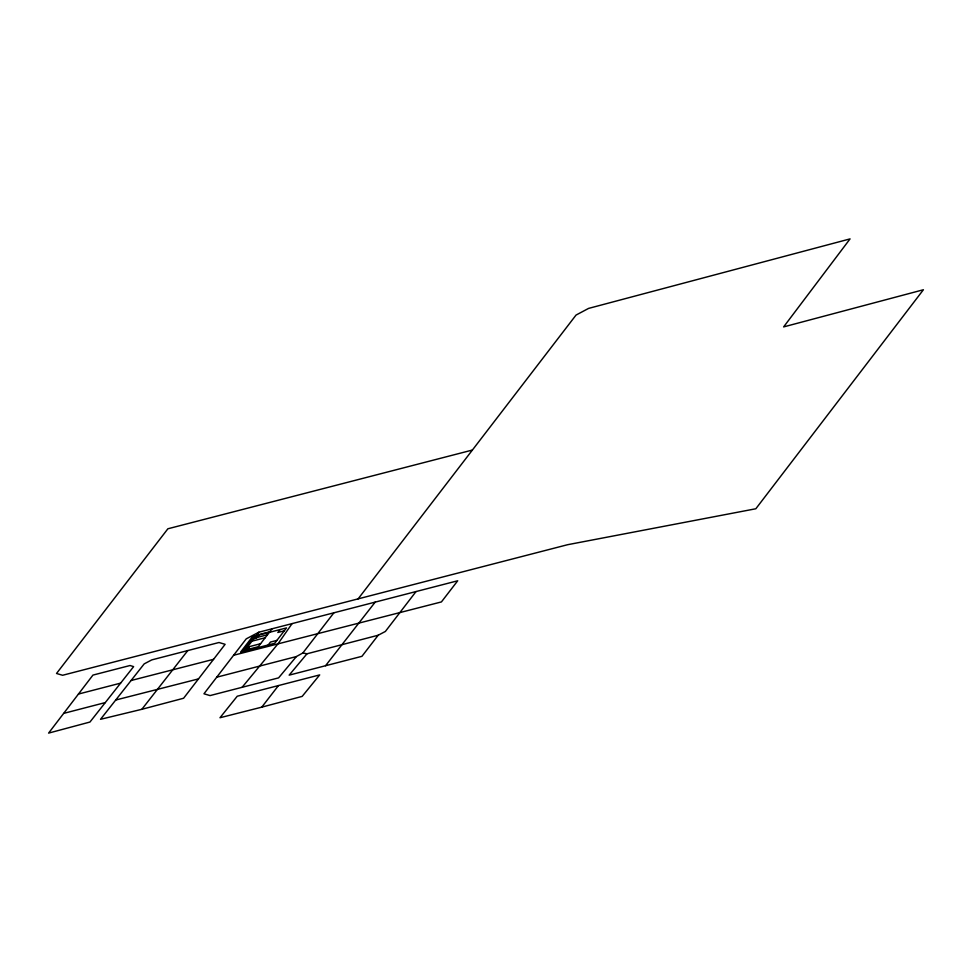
<?xml version="1.0" encoding="UTF-8"?>
<svg xmlns="http://www.w3.org/2000/svg" width="972" height="972" viewBox="0 0 972 972"><rect width="100%" height="100%" fill="white"/><g stroke="black" fill="none" stroke-linecap="round" stroke-linejoin="round"><path stroke-width="1.46" d="M292.086 623.611L278.028 643.78L242.101 687.313M416.028 591.559L385.374 631.46L378.181 635.238L306.97 653.804L302.863 652.965L296.375 656.562L216.72 677.205M333.894 612.797L302.863 652.965M63.666 713.387L48.6 733.107L89.959 722.038L133.626 666.622L130.017 665.516L92.948 675.09L63.666 713.387L105.28 702.586M358.121 598.874L576.032 315.074L588.582 308.403L850.063 238.893L783.626 326.908L923.4 289.753L755.839 508.757L567.612 544.709L62.609 675.273L56.522 673.475L167.889 528.78L472.076 450.133M242.405 651.653L254.263 636.247M233.596 655.262L441.422 601.923L457.703 580.782L258.868 632.201L245.041 650.147L258.26 646.72L272.087 628.787M247.058 650.45L249.306 647.534L244.652 648.737M258.916 635.044L256.669 637.96L252.015 639.163M268.211 644.983L270.447 642.067L276.911 640.402M280.07 629.577L277.822 632.493L284.286 630.828M378.181 635.238L361.936 656.319L289.158 675.139L306.97 653.804M261.76 707.154L302.171 696.389L319.691 674.908L237.229 696.231L219.988 717.737L261.76 707.154L278.454 685.576M375.18 602.13L325.535 665.735M187.79 650.572L141.839 709.305L100.529 719.304L144.196 663.876L151.766 659.891L219.004 642.504L225.115 644.314L183.599 698.248L141.839 709.305M296.375 656.562L278.587 677.873L210.049 695.588L203.962 693.789L246.244 638.847L258.868 632.201M256.559 635.19L269.779 631.776M254.263 638.179L267.482 634.765M251.955 641.168L265.174 637.754M247.35 647.158L260.569 643.731M78.453 694.057L120.601 683.134M131.111 680.497L213.561 659.32M115.729 700.022L198.482 678.906M252.453 636.721L240.594 652.115L274.663 643.306L286.521 627.912L252.453 636.721"/></g></svg>
